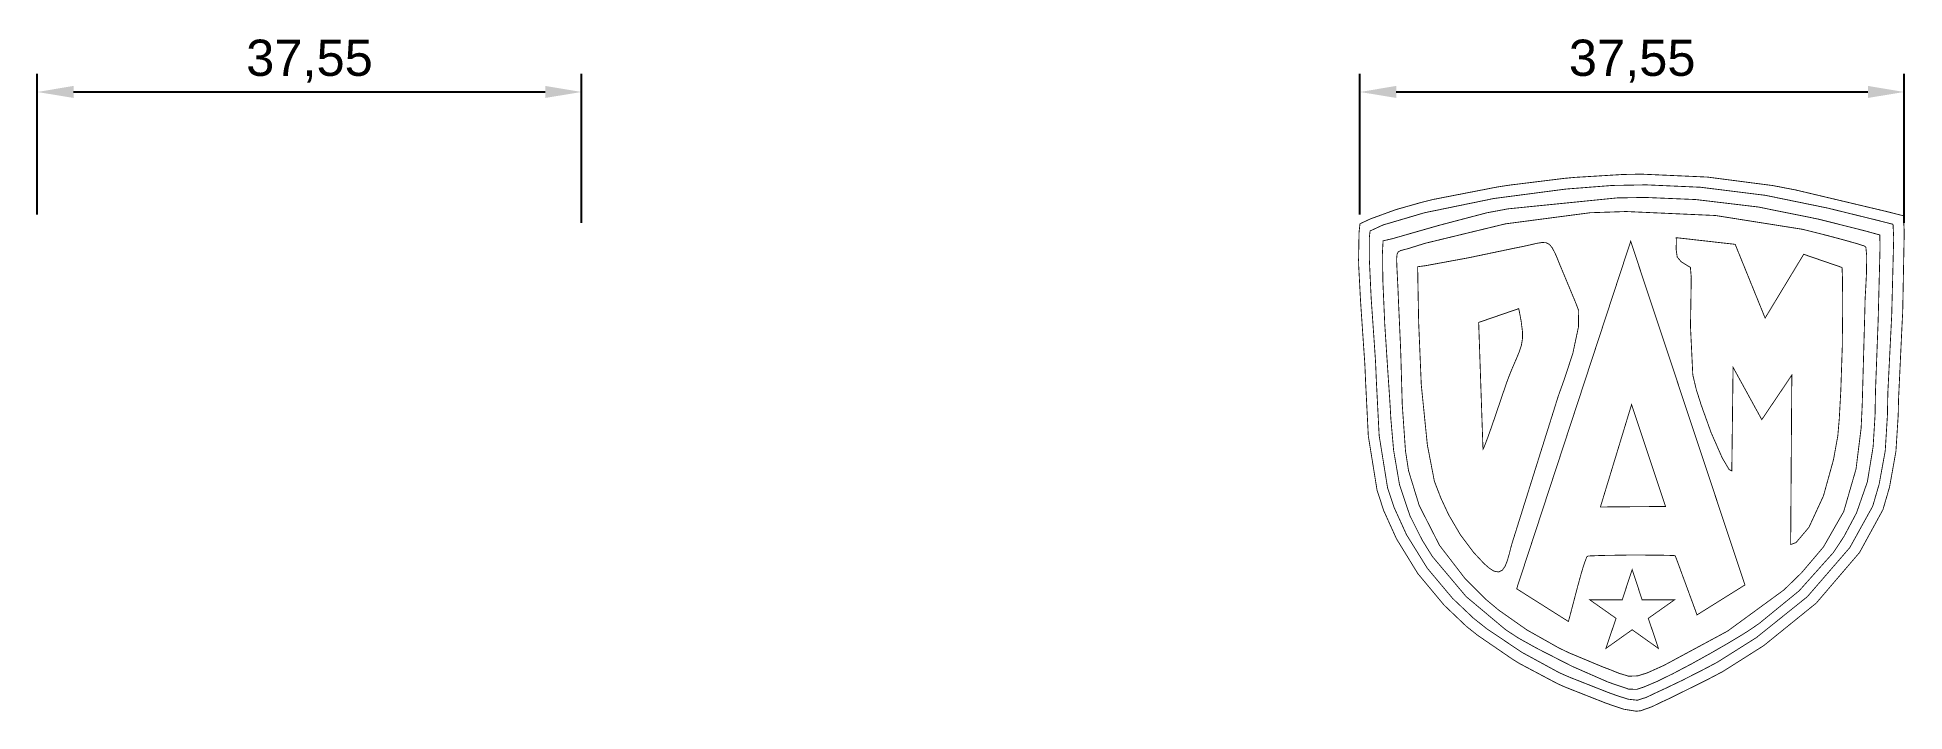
# Model space of a CAD drawing. Header units: millimetres. Extents: x -33 to 96, y -11 to 36.
import ezdxf

# ---------------------------------------------------------------- set-up
doc = ezdxf.new("R2010")
doc.units = ezdxf.units.MM
doc.styles.get("Standard").update_dxf_attribs({"font": 'arial.ttf'})
doc.dimstyles.new('ISO-25', dxfattribs={"dimtxt": 2.5, "dimasz": 2.5, "dimexe": 1.25, "dimexo": 0.625, "dimtad": 1, "dimtxsty": 'Standard', "dimcen": 2.5, "dimadec": 0, "dimazin": 0, "dimtfac": 1, "dimtmove": 0, "dimatfit": 3, "dimfxl": 1, "dimarcsym": 0})

# ---------------------------------------------------------------- blocks, each defined once
blk = doc.blocks.new('*D2')
at = {"color": 0, "lineweight": -2, "transparency": 16777216}
for p, q in [((-33.14, 23.73), (-33.14, 33.44)), ((4.41, 23.17), (4.41, 33.44)), ((-30.64, 32.19), (1.91, 32.19))]:
    blk.add_line(p, q, dxfattribs=at)
at = {"color": 0, "transparency": 16777216}
for points in [[(-30.64, 32.61), (-30.64, 31.78), (-33.14, 32.19)], [(1.91, 32.61), (1.91, 31.78), (4.41, 32.19)]]:
    blk.add_solid(points, dxfattribs=at)
at = {"layer": 'Defpoints', "color": 0, "transparency": 16777216}
for p in [(4.41, 32.19), (-33.14, 23.1), (4.41, 22.55)]:
    blk.add_point(p, dxfattribs=at)
at = {"color": 0, "transparency": 16777216, "insert": (-14.36, 34.32), "char_height": 2.5, "attachment_point": 5}
blk.add_mtext('37,55', dxfattribs=at)
blk = doc.blocks.new('*D3')
at = {"color": 0, "lineweight": -2, "transparency": 16777216}
for p, q in [((58.12, 23.73), (58.12, 33.44)), ((95.67, 23.17), (95.67, 33.44)), ((60.62, 32.19), (93.17, 32.19))]:
    blk.add_line(p, q, dxfattribs=at)
at = {"color": 0, "transparency": 16777216}
for points in [[(60.62, 32.61), (60.62, 31.78), (58.12, 32.19)], [(93.17, 32.61), (93.17, 31.78), (95.67, 32.19)]]:
    blk.add_solid(points, dxfattribs=at)
at = {"layer": 'Defpoints', "color": 0, "transparency": 16777216}
for p in [(95.67, 32.19), (58.12, 23.1), (95.67, 22.55)]:
    blk.add_point(p, dxfattribs=at)
at = {"color": 0, "transparency": 16777216, "insert": (76.9, 34.32), "char_height": 2.5, "attachment_point": 5}
blk.add_mtext('37,55', dxfattribs=at)

msp = doc.modelspace()

# ---------------------------------------------------------------- linework, layer by layer
at = {"color": 0}
for points in [[(95.644, 23.099, 0.0585, 0.0585, 0), (95.671, 22.546, 0.0585, 0.0585, 0), (95.564, 16.969, 0.0585, 0.0585, 0), (95.535, 16.414, 0.0585, 0.0585, 0), (95.51, 15.916, 0.0585, 0.0585, 0), (95.276, 10.927, 0.0585, 0.0585, 0), (95.266, 10.428, 0.0585, 0.0585, 0), (95.255, 9.889, 0.0585, 0.0585, 0), (95.098, 7.398, 0.0585, 0.0585, 0), (94.659, 4.942, 0.0585, 0.0585, 0), (94.508, 4.421, 0.0585, 0.0585, 0), (94.201, 3.372, 0.0585, 0.0585, 0), (92.589, 0.422, 0.0585, 0.0585, 0), (89.601, -3.072, 0.0585, 0.0585, 0), (85.983, -6.001, 0.0585, 0.0585, 0), (83.159, -7.79, 0.0585, 0.0585, 0), (82.177, -8.306, 0.0585, 0.0585, 0), (81.926, -8.437, 0.0585, 0.0585, 0), (79.397, -9.683, 0.0585, 0.0585, 0), (79.14, -9.801, 0.0585, 0.0585, 0), (79.009, -9.861, 0.0585, 0.0585, 0), (78.261, -10.222, 0.0585, 0.0585, 0), (77.491, -10.496, 0.0585, 0.0585, 0), (77.35, -10.512, 0.0585, 0.0585, 0), (77.186, -10.531, 0.0585, 0.0585, 0), (76.312, -10.391, 0.0585, 0.0585, 0), (75.46, -10.103, 0.0585, 0.0585, 0), (75.307, -10.05, 0.0585, 0.0585, 0), (75.031, -9.951, 0.0585, 0.0585, 0), (72.313, -8.881, 0.0585, 0.0585, 0), (72.045, -8.763, 0.0585, 0.0585, 0), (71.778, -8.646, 0.0585, 0.0585, 0), (69.191, -7.276, 0.0585, 0.0585, 0), (68.943, -7.127, 0.0585, 0.0585, 0), (68.69, -6.973, 0.0585, 0.0585, 0), (66.239, -5.295, 0.0585, 0.0585, 0), (66.009, -5.111, 0.0585, 0.0585, 0), (65.457, -4.673, 0.0585, 0.0585, 0), (63.921, -3.208, 0.0585, 0.0585, 0), (62.116, -1.042, 0.0585, 0.0585, 0), (60.64, 1.359, 0.0585, 0.0585, 0), (59.764, 3.293, 0.0585, 0.0585, 0), (59.544, 3.96, 0.0585, 0.0585, 0), (59.304, 4.684, 0.0585, 0.0585, 0), (58.695, 8.454, 0.0585, 0.0585, 0), (58.503, 12.286, 0.0585, 0.0585, 0), (58.472, 13.039, 0.0585, 0.0585, 0), (58.455, 13.417, 0.0585, 0.0585, 0), (58.196, 17.207, 0.0585, 0.0585, 0), (58.172, 17.585, 0.0585, 0.0585, 0), (58.156, 17.821, 0.0585, 0.0585, 0), (58.033, 20.175, 0.0585, 0.0585, 0), (58.028, 20.409, 0.0585, 0.0585, 0), (58.022, 20.595, 0.0585, 0.0585, 0), (58.055, 22.497, 0.0585, 0.0585, 0), (58.074, 22.682, 0.0585, 0.0585, 0), (58.121, 23.101, 0.0585, 0.0585, 0), (58.502, 23.277, 0.0585, 0.0585, 0), (58.833, 23.431, 0.0585, 0.0585, 0), (60.592, 24.074, 0.0585, 0.0585, 0), (62.396, 24.584, 0.0585, 0.0585, 0), (62.751, 24.672, 0.0585, 0.0585, 0), (63.183, 24.779, 0.0585, 0.0585, 0), (67.582, 25.634, 0.0585, 0.0585, 0), (68.023, 25.702, 0.0585, 0.0585, 0), (68.403, 25.761, 0.0585, 0.0585, 0), (72.224, 26.232, 0.0585, 0.0585, 0), (72.608, 26.267, 0.0585, 0.0585, 0), (72.938, 26.298, 0.0585, 0.0585, 0), (76.268, 26.5, 0.0585, 0.0585, 0), (76.601, 26.506, 0.0585, 0.0585, 0), (77.532, 26.523, 0.0585, 0.0585, 0), (82.09, 26.321, 0.0585, 0.0585, 0), (86.614, 25.733, 0.0585, 0.0585, 0), (87.529, 25.556, 0.0585, 0.0585, 0), (88.164, 25.435, 0.0585, 0.0585, 0), (94.456, 23.944, 0.0585, 0.0585, 0), (95.084, 23.784, 0.0585, 0.0585, 0), (95.617, 23.649, 0.0585, 0.0585, 0), (95.644, 23.099, 0.0585, 0.0585, 0)], [(72.342, -8.081, 0.0585, 0.0585, 0), (72.608, -8.196, 0.0585, 0.0585, 0), (75.272, -9.247, 0.0585, 0.0585, 0), (75.557, -9.349, 0.0585, 0.0585, 0), (75.819, -9.442, 0.0585, 0.0585, 0), (76.616, -9.7, 0.0585, 0.0585, 0), (77.261, -9.772, 0.0585, 0.0585, 0), (77.871, -9.577, 0.0585, 0.0585, 0), (78.588, -9.235, 0.0585, 0.0585, 0), (78.83, -9.124, 0.0585, 0.0585, 0), (79.109, -8.996, 0.0585, 0.0585, 0), (80.346, -8.405, 0.0585, 0.0585, 0), (81.562, -7.787, 0.0585, 0.0585, 0), (81.832, -7.648, 0.0585, 0.0585, 0), (82.769, -7.154, 0.0585, 0.0585, 0), (85.471, -5.45, 0.0585, 0.0585, 0), (88.986, -2.629, 0.0585, 0.0585, 0), (91.914, 0.754, 0.0585, 0.0585, 0), (93.496, 3.612, 0.0585, 0.0585, 0), (93.793, 4.63, 0.0585, 0.0585, 0), (93.94, 5.132, 0.0585, 0.0585, 0), (94.36, 7.429, 0.0585, 0.0585, 0), (94.51, 9.869, 0.0585, 0.0585, 0), (94.521, 10.442, 0.0585, 0.0585, 0), (94.539, 11.417, 0.0585, 0.0585, 0), (94.807, 16.791, 0.0585, 0.0585, 0), (94.944, 22.114, 0.0585, 0.0585, 0), (94.899, 23.062, 0.0585, 0.0585, 0), (93.775, 23.349, 0.0585, 0.0585, 0), (90.395, 24.18, 0.0585, 0.0585, 0), (86.093, 25.061, 0.0585, 0.0585, 0), (81.621, 25.618, 0.0585, 0.0585, 0), (77.863, 25.784, 0.0585, 0.0585, 0), (76.614, 25.761, 0.0585, 0.0585, 0), (75.534, 25.743, 0.0585, 0.0585, 0), (72.304, 25.491, 0.0585, 0.0585, 0), (67.352, 24.841, 0.0585, 0.0585, 0), (62.58, 23.861, 0.0585, 0.0585, 0), (59.709, 23.016, 0.0585, 0.0585, 0), (58.815, 22.601, 0.0585, 0.0585, 0), (58.76, 22.099, 0.0585, 0.0585, 0), (58.769, 20.573, 0.0585, 0.0585, 0), (58.892, 17.953, 0.0585, 0.0585, 0), (59.079, 15.276, 0.0585, 0.0585, 0), (59.191, 13.623, 0.0585, 0.0585, 0), (59.216, 13.07, 0.0585, 0.0585, 0), (59.248, 12.287, 0.0585, 0.0585, 0), (59.443, 8.482, 0.0585, 0.0585, 0), (60.024, 4.877, 0.0585, 0.0585, 0), (60.251, 4.194, 0.0585, 0.0585, 0), (60.467, 3.541, 0.0585, 0.0585, 0), (61.33, 1.647, 0.0585, 0.0585, 0), (62.769, -0.673, 0.0585, 0.0585, 0), (64.504, -2.739, 0.0585, 0.0585, 0), (65.952, -4.114, 0.0585, 0.0585, 0), (66.473, -4.527, 0.0585, 0.0585, 0), (66.874, -4.846, 0.0585, 0.0585, 0), (69.299, -6.473, 0.0585, 0.0585, 0), (71.868, -7.873, 0.0585, 0.0585, 0), (72.342, -8.081, 0.0585, 0.0585, 0)], [(93.671, 10.605, 0.0585, 0.0585, 0), (93.688, 11.569, 0.0585, 0.0585, 0), (93.873, 16.461, 0.0585, 0.0585, 0), (93.999, 21.36, 0.0585, 0.0585, 0), (93.99, 22.326, 0.0585, 0.0585, 0), (92.934, 22.617, 0.0585, 0.0585, 0), (89.752, 23.419, 0.0585, 0.0585, 0), (85.598, 24.256, 0.0585, 0.0585, 0), (81.295, 24.769, 0.0585, 0.0585, 0), (77.783, 24.916, 0.0585, 0.0585, 0), (76.615, 24.895, 0.0585, 0.0585, 0), (75.844, 24.882, 0.0585, 0.0585, 0), (68.329, 24.128, 0.0585, 0.0585, 0), (67.599, 23.991, 0.0585, 0.0585, 0), (66.861, 23.854, 0.0585, 0.0585, 0), (63.529, 22.978, 0.0585, 0.0585, 0), (60.366, 22.072, 0.0585, 0.0585, 0), (59.713, 21.92, 0.0585, 0.0585, 0), (59.678, 21.253, 0.0585, 0.0585, 0), (59.695, 19.241, 0.0585, 0.0585, 0), (59.829, 16.175, 0.0585, 0.0585, 0), (60.03, 13.085, 0.0585, 0.0585, 0), (60.17, 11.023, 0.0585, 0.0585, 0), (60.212, 10.335, 0.0585, 0.0585, 0), (60.252, 9.617, 0.0585, 0.0585, 0), (60.441, 7.466, 0.0585, 0.0585, 0), (60.847, 5.097, 0.0585, 0.0585, 0), (61.566, 2.955, 0.0585, 0.0585, 0), (62.406, 1.284, 0.0585, 0.0585, 0), (62.734, 0.757, 0.0585, 0.0585, 0), (63.115, 0.143, 0.0585, 0.0585, 0), (65.446, -2.624, 0.0585, 0.0585, 0), (68.186, -4.921, 0.0585, 0.0585, 0), (68.771, -5.3, 0.0585, 0.0585, 0), (69.064, -5.491, 0.0585, 0.0585, 0), (70.334, -6.196, 0.0585, 0.0585, 0), (72.75, -7.43, 0.0585, 0.0585, 0), (75.254, -8.528, 0.0585, 0.0585, 0), (76.667, -9.009, 0.0585, 0.0585, 0), (77.078, -9.018, 0.0585, 0.0585, 0), (77.222, -9.021, 0.0585, 0.0585, 0), (77.659, -8.879, 0.0585, 0.0585, 0), (78.585, -8.491, 0.0585, 0.0585, 0), (79.741, -7.925, 0.0585, 0.0585, 0), (81.015, -7.253, 0.0585, 0.0585, 0), (82.294, -6.543, 0.0585, 0.0585, 0), (83.468, -5.868, 0.0585, 0.0585, 0), (84.42, -5.296, 0.0585, 0.0585, 0), (84.89, -5.004, 0.0585, 0.0585, 0), (85.042, -4.901, 0.0585, 0.0585, 0), (85.65, -4.487, 0.0585, 0.0585, 0), (88.423, -2.221, 0.0585, 0.0585, 0), (90.772, 0.406, 0.0585, 0.0585, 0), (91.167, 0.999, 0.0585, 0.0585, 0), (91.507, 1.513, 0.0585, 0.0585, 0), (92.379, 3.149, 0.0585, 0.0585, 0), (93.129, 5.303, 0.0585, 0.0585, 0), (93.524, 7.707, 0.0585, 0.0585, 0), (93.658, 9.88, 0.0585, 0.0585, 0), (93.671, 10.605, 0.0585, 0.0585, 0)], [(72.266, -6.37, 0.0585, 0.0585, 0), (71.797, -6.141, 0.0585, 0.0585, 0), (69.633, -4.92, 0.0585, 0.0585, 0), (67.685, -3.551, 0.0585, 0.0585, 0), (67.325, -3.249, 0.0585, 0.0585, 0), (66.807, -2.815, 0.0585, 0.0585, 0), (65.37, -1.379, 0.0585, 0.0585, 0), (63.608, 0.912, 0.0585, 0.0585, 0), (62.209, 3.654, 0.0585, 0.0585, 0), (61.471, 6.059, 0.0585, 0.0585, 0), (61.345, 6.879, 0.0585, 0.0585, 0), (61.259, 7.433, 0.0585, 0.0585, 0), (61.035, 10.644, 0.0585, 0.0585, 0), (60.942, 13.919, 0.0585, 0.0585, 0), (60.921, 14.504, 0.0585, 0.0585, 0), (60.908, 14.826, 0.0585, 0.0585, 0), (60.764, 18.038, 0.0585, 0.0585, 0), (60.753, 18.348, 0.0585, 0.0585, 0), (60.742, 18.616, 0.0585, 0.0585, 0), (60.702, 19.416, 0.0585, 0.0585, 0), (60.663, 20.173, 0.0585, 0.0585, 0), (60.649, 20.68, 0.0585, 0.0585, 0), (60.677, 20.99, 0.0585, 0.0585, 0), (60.763, 21.162, 0.0585, 0.0585, 0), (60.924, 21.251, 0.0585, 0.0585, 0), (61.175, 21.316, 0.0585, 0.0585, 0), (61.444, 21.385, 0.0585, 0.0585, 0), (61.533, 21.412, 0.0585, 0.0585, 0), (62.58, 21.743, 0.0585, 0.0585, 0), (68.155, 23.093, 0.0585, 0.0585, 0), (74.009, 23.861, 0.0585, 0.0585, 0), (75.195, 23.9, 0.0585, 0.0585, 0), (76.47, 23.944, 0.0585, 0.0585, 0), (82.645, 23.669, 0.0585, 0.0585, 0), (88.634, 22.721, 0.0585, 0.0585, 0), (89.817, 22.426, 0.0585, 0.0585, 0), (89.915, 22.402, 0.0585, 0.0585, 0), (90.456, 22.263, 0.0585, 0.0585, 0), (91.483, 21.989, 0.0585, 0.0585, 0), (92.462, 21.713, 0.0585, 0.0585, 0), (92.92, 21.566, 0.0585, 0.0585, 0), (92.955, 21.535, 0.0585, 0.0585, 0), (93.025, 21.474, 0.0585, 0.0585, 0), (93.077, 20.93, 0.0585, 0.0585, 0), (93.071, 19.787, 0.0585, 0.0585, 0), (93.011, 18.574, 0.0585, 0.0585, 0), (92.971, 17.912, 0.0585, 0.0585, 0), (92.968, 17.757, 0.0585, 0.0585, 0), (92.954, 17.11, 0.0585, 0.0585, 0), (92.771, 10.566, 0.0585, 0.0585, 0), (92.741, 9.927, 0.0585, 0.0585, 0), (92.696, 8.988, 0.0585, 0.0585, 0), (92.345, 6.176, 0.0585, 0.0585, 0), (91.497, 3.246, 0.0585, 0.0585, 0), (90.096, 0.798, 0.0585, 0.0585, 0), (88.591, -0.975, 0.0585, 0.0585, 0), (88.038, -1.514, 0.0585, 0.0585, 0), (87.371, -2.162, 0.0585, 0.0585, 0), (83.489, -4.999, 0.0585, 0.0585, 0), (79.101, -7.364, 0.0585, 0.0585, 0), (78.181, -7.777, 0.0585, 0.0585, 0), (77.969, -7.872, 0.0585, 0.0585, 0), (77.304, -8.091, 0.0585, 0.0585, 0), (76.655, -8.115, 0.0585, 0.0585, 0), (76, -7.916, 0.0585, 0.0585, 0), (75.329, -7.645, 0.0585, 0.0585, 0), (75.104, -7.561, 0.0585, 0.0585, 0), (74.851, -7.466, 0.0585, 0.0585, 0), (72.501, -6.484, 0.0585, 0.0585, 0), (72.266, -6.37, 0.0585, 0.0585, 0)], [(76.797, 21.89, 0.0585, 0.0585, 0), (68.929, -2.083, 0.0585, 0.0585, 0), (72.496, -4.338, 0.0585, 0.0585, 0), (72.526, -4.247, 0.0585, 0.0585, 0), (72.602, -3.969, 0.0585, 0.0585, 0), (72.754, -3.389, 0.0585, 0.0585, 0), (72.941, -2.677, 0.0585, 0.0585, 0), (73.142, -1.908, 0.0585, 0.0585, 0), (73.347, -1.163, 0.0585, 0.0585, 0), (73.537, -0.518, 0.0585, 0.0585, 0), (73.701, -0.053, 0.0585, 0.0585, 0), (73.776, 0.129, 0.0585, 0.0585, 0), (73.821, 0.154, 0.0585, 0.0585, 0), (73.862, 0.178, 0.0585, 0.0585, 0), (74.781, 0.215, 0.0585, 0.0585, 0), (76.762, 0.246, 0.0585, 0.0585, 0), (78.784, 0.238, 0.0585, 0.0585, 0), (79.778, 0.211, 0.0585, 0.0585, 0), (79.878, 0.183, 0.0585, 0.0585, 0), (81.375, -3.884, 0.0585, 0.0585, 0), (84.678, -1.82, 0.0585, 0.0585, 0), (76.797, 21.89, 0.0585, 0.0585, 0)], [(80.918, 20.092, 0.0585, 0.0585, 0), (80.977, 19.384, 0.0585, 0.0585, 0), (80.923, 16.019, 0.0585, 0.0585, 0), (81.083, 12.672, 0.0585, 0.0585, 0), (81.25, 11.972, 0.0585, 0.0585, 0), (81.319, 11.679, 0.0585, 0.0585, 0), (81.661, 10.597, 0.0585, 0.0585, 0), (82.345, 8.694, 0.0585, 0.0585, 0), (83.112, 6.95, 0.0585, 0.0585, 0), (83.593, 6.135, 0.0585, 0.0585, 0), (83.775, 6.052, 0.0585, 0.0585, 0), (83.861, 13.198, 0.0585, 0.0585, 0), (85.843, 9.586, 0.0585, 0.0585, 0), (87.915, 12.658, 0.0585, 0.0585, 0), (87.835, 0.971, 0.0585, 0.0585, 0), (88.209, 1.105, 0.0585, 0.0585, 0), (89.099, 2.163, 0.0585, 0.0585, 0), (90.097, 4.324, 0.0585, 0.0585, 0), (90.79, 6.821, 0.0585, 0.0585, 0), (91.088, 8.466, 0.0585, 0.0585, 0), (91.136, 9.017, 0.0585, 0.0585, 0), (91.189, 9.649, 0.0585, 0.0585, 0), (91.294, 11.549, 0.0585, 0.0585, 0), (91.395, 14.555, 0.0585, 0.0585, 0), (91.428, 17.558, 0.0585, 0.0585, 0), (91.406, 19.453, 0.0585, 0.0585, 0), (91.38, 20.083, 0.0585, 0.0585, 0), (88.734, 20.993, 0.0585, 0.0585, 0), (86.073, 16.595, 0.0585, 0.0585, 0), (84.007, 21.68, 0.0585, 0.0585, 0), (79.941, 22.139, 0.0585, 0.0585, 0), (79.943, 21.924, 0.0585, 0.0585, 0), (79.94, 21.276, 0.0585, 0.0585, 0), (80.009, 20.797, 0.0585, 0.0585, 0), (80.288, 20.475, 0.0585, 0.0585, 0), (80.758, 20.183, 0.0585, 0.0585, 0), (80.918, 20.092, 0.0585, 0.0585, 0)], [(68.648, 1.168, 0.0585, 0.0585, 0), (71.692, 10.862, 0.0585, 0.0585, 0), (71.809, 11.235, 0.0585, 0.0585, 0), (72.207, 12.339, 0.0585, 0.0585, 0), (72.805, 14.156, 0.0585, 0.0585, 0), (73.193, 15.974, 0.0585, 0.0585, 0), (73.207, 17.119, 0.0585, 0.0585, 0), (73.08, 17.45, 0.0585, 0.0585, 0), (72.979, 17.708, 0.0585, 0.0585, 0), (71.925, 20.234, 0.0585, 0.0585, 0), (71.823, 20.489, 0.0585, 0.0585, 0), (71.767, 20.631, 0.0585, 0.0585, 0), (71.588, 21.05, 0.0585, 0.0585, 0), (71.387, 21.437, 0.0585, 0.0585, 0), (71.191, 21.677, 0.0585, 0.0585, 0), (70.967, 21.793, 0.0585, 0.0585, 0), (70.686, 21.808, 0.0585, 0.0585, 0), (70.317, 21.749, 0.0585, 0.0585, 0), (69.829, 21.636, 0.0585, 0.0585, 0), (69.351, 21.529, 0.0585, 0.0585, 0), (69.191, 21.496, 0.0585, 0.0585, 0), (68.633, 21.385, 0.0585, 0.0585, 0), (65.628, 20.756, 0.0585, 0.0585, 0), (62.645, 20.207, 0.0585, 0.0585, 0), (62.099, 20.135, 0.0585, 0.0585, 0), (62.114, 19.182, 0.0585, 0.0585, 0), (62.168, 16.317, 0.0585, 0.0585, 0), (62.349, 11.988, 0.0585, 0.0585, 0), (62.769, 7.838, 0.0585, 0.0585, 0), (63.253, 5.336, 0.0585, 0.0585, 0), (63.554, 4.555, 0.0585, 0.0585, 0), (63.705, 4.165, 0.0585, 0.0585, 0), (64.24, 3.019, 0.0585, 0.0585, 0), (65.05, 1.637, 0.0585, 0.0585, 0), (65.957, 0.43, 0.0585, 0.0585, 0), (66.679, -0.345, 0.0585, 0.0585, 0), (66.943, -0.578, 0.0585, 0.0585, 0), (67.036, -0.659, 0.0585, 0.0585, 0), (67.359, -0.864, 0.0585, 0.0585, 0), (67.685, -0.926, 0.0585, 0.0585, 0), (67.936, -0.805, 0.0585, 0.0585, 0), (68.128, -0.537, 0.0585, 0.0585, 0), (68.279, -0.166, 0.0585, 0.0585, 0), (68.406, 0.27, 0.0585, 0.0585, 0), (68.523, 0.729, 0.0585, 0.0585, 0), (68.613, 1.06, 0.0585, 0.0585, 0), (68.648, 1.168, 0.0585, 0.0585, 0)], [(66.607, 7.548, 0.0585, 0.0585, 0), (66.648, 7.609, 0.0585, 0.0585, 0), (66.731, 7.816, 0.0585, 0.0585, 0), (66.926, 8.329, 0.0585, 0.0585, 0), (67.17, 9.012, 0.0585, 0.0585, 0), (67.439, 9.79, 0.0585, 0.0585, 0), (67.71, 10.59, 0.0585, 0.0585, 0), (67.963, 11.332, 0.0585, 0.0585, 0), (68.172, 11.944, 0.0585, 0.0585, 0), (68.279, 12.249, 0.0585, 0.0585, 0), (68.317, 12.349, 0.0585, 0.0585, 0), (68.393, 12.553, 0.0585, 0.0585, 0), (68.637, 13.157, 0.0585, 0.0585, 0), (68.905, 13.775, 0.0585, 0.0585, 0), (69.112, 14.27, 0.0585, 0.0585, 0), (69.256, 14.71, 0.0585, 0.0585, 0), (69.33, 15.161, 0.0585, 0.0585, 0), (69.327, 15.689, 0.0585, 0.0585, 0), (69.242, 16.361, 0.0585, 0.0585, 0), (69.119, 17.025, 0.0585, 0.0585, 0), (69.073, 17.244, 0.0585, 0.0585, 0), (66.309, 16.293, 0.0585, 0.0585, 0), (66.607, 7.548, 0.0585, 0.0585, 0)], [(66.607, 7.548, 0.0585, 0.0585, 0), (66.309, 16.293, 0.0585, 0.0585, 0), (69.073, 17.244, 0.0585, 0.0585, 0), (69.119, 17.025, 0.0585, 0.0585, 0), (69.242, 16.361, 0.0585, 0.0585, 0), (69.327, 15.689, 0.0585, 0.0585, 0), (69.33, 15.161, 0.0585, 0.0585, 0), (69.256, 14.71, 0.0585, 0.0585, 0), (69.112, 14.27, 0.0585, 0.0585, 0), (68.905, 13.775, 0.0585, 0.0585, 0), (68.637, 13.157, 0.0585, 0.0585, 0), (68.393, 12.553, 0.0585, 0.0585, 0), (68.317, 12.349, 0.0585, 0.0585, 0), (68.279, 12.249, 0.0585, 0.0585, 0), (68.172, 11.944, 0.0585, 0.0585, 0), (67.963, 11.332, 0.0585, 0.0585, 0), (67.71, 10.59, 0.0585, 0.0585, 0), (67.439, 9.79, 0.0585, 0.0585, 0), (67.17, 9.012, 0.0585, 0.0585, 0), (66.926, 8.329, 0.0585, 0.0585, 0), (66.731, 7.816, 0.0585, 0.0585, 0), (66.648, 7.609, 0.0585, 0.0585, 0), (66.607, 7.548, 0.0585, 0.0585, 0)], [(74.708, 3.56, 0.0585, 0.0585, 0), (79.201, 3.596, 0.0585, 0.0585, 0), (76.859, 10.629, 0.0585, 0.0585, 0), (74.708, 3.56, 0.0585, 0.0585, 0)], [(76.859, 10.629, 0.0585, 0.0585, 0), (79.201, 3.596, 0.0585, 0.0585, 0), (74.708, 3.56, 0.0585, 0.0585, 0), (76.859, 10.629, 0.0585, 0.0585, 0)], [(76.9, -0.767, 0.0585, 0.0585, 0), (77.587, -2.844, 0.0585, 0.0585, 0), (79.827, -2.842, 0.0585, 0.0585, 0), (78.013, -4.121, 0.0585, 0.0585, 0), (78.71, -6.197, 0.0585, 0.0585, 0), (76.9, -4.91, 0.0585, 0.0585, 0), (75.09, -6.197, 0.0585, 0.0585, 0), (75.786, -4.121, 0.0585, 0.0585, 0), (73.972, -2.842, 0.0585, 0.0585, 0), (76.212, -2.844, 0.0585, 0.0585, 0), (76.9, -0.767, 0.0585, 0.0585, 0)]]:
    msp.add_lwpolyline(points, format="xyseb", close=True, dxfattribs=at)

# ---------------------------------------------------------------- dimensions: what is measured, and where the dimension line sits
for base, p1, p2, picture, middle in [((4.413, 32.192), (-33.137, 23.101), (4.413, 22.546), '*D2', (-14.362, 34.32)), ((95.671, 32.192), (58.121, 23.101), (95.671, 22.546), '*D3', (76.896, 34.32))]:
    dim = msp.add_linear_dim(base=base, p1=p1, p2=p2, dimstyle='ISO-25')
    dim.commit()
    dim.dimension.update_dxf_attribs({"geometry": picture, "text_midpoint": middle})

doc.saveas('drawing.dxf')
